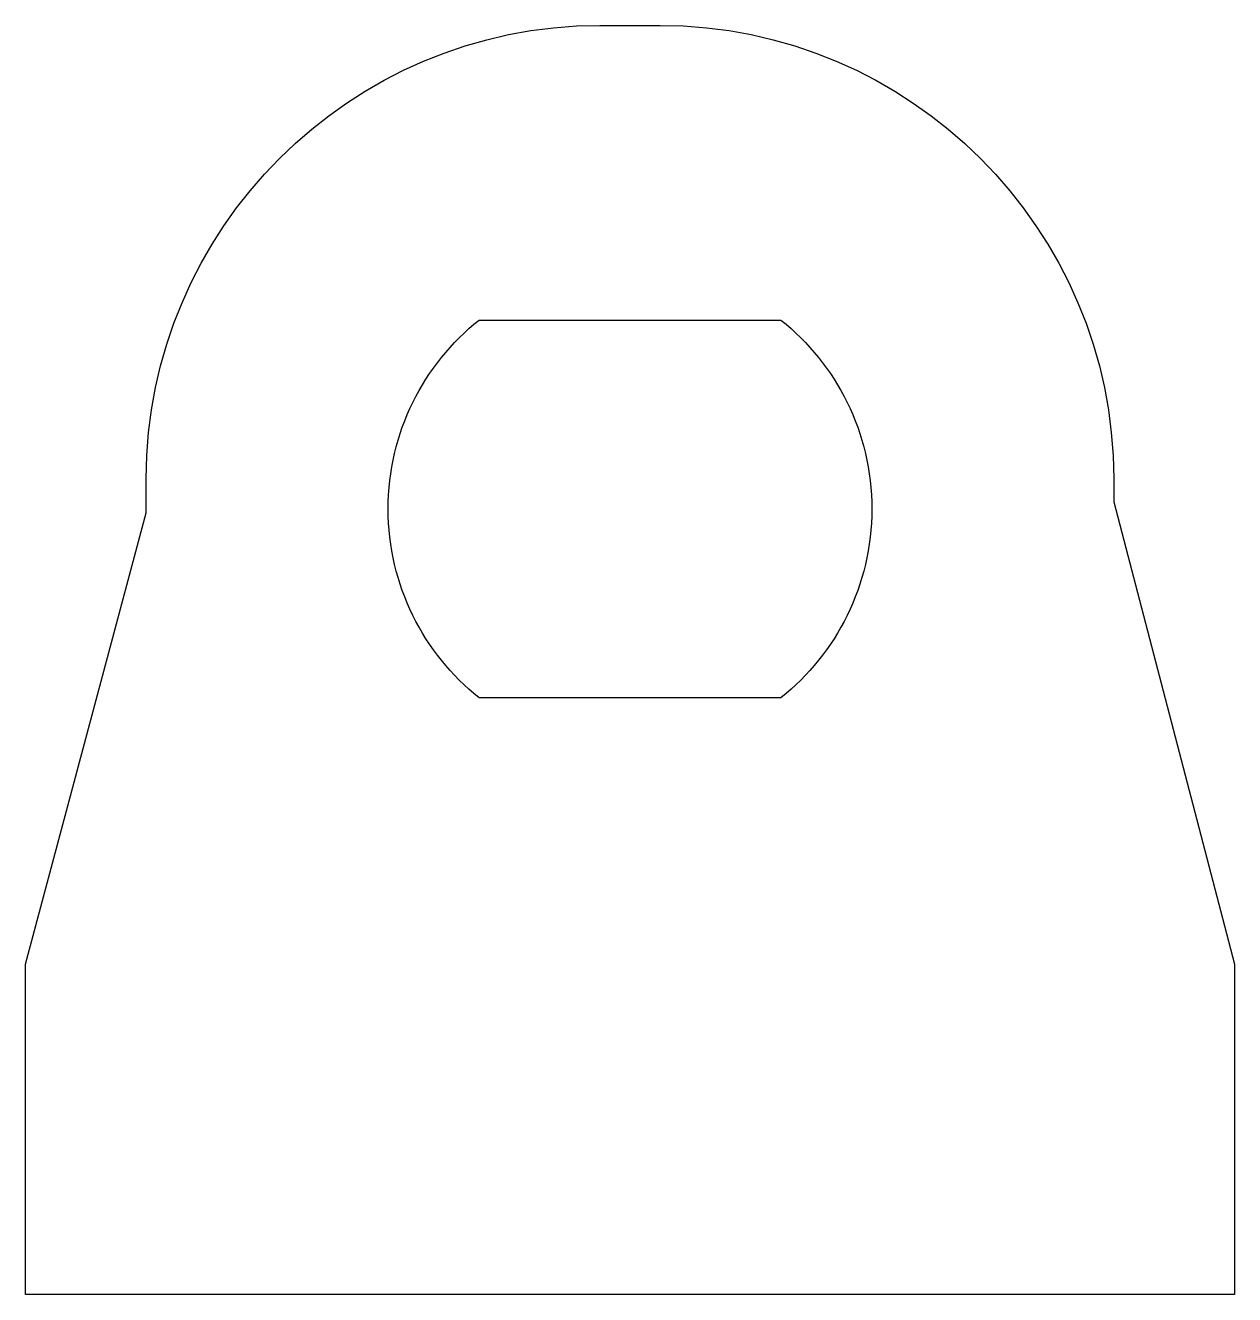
# Model space of a CAD drawing. Extents: x 0 to 40, y 0 to 42.
import ezdxf

# ---------------------------------------------------------------- set-up
doc = ezdxf.new("R2010")
doc.units = 0
doc.layers.add('LAYER_1', color=7, linetype='CONTINUOUS')

msp = doc.modelspace()

# ---------------------------------------------------------------- linework, layer by layer
at = {"layer": 'LAYER_1', "color": 7}
for points, knots in [([(40, 10.939), (40, 10.939), (36, 26.229), (36, 26.229), (36, 26.229), (36, 26.831), (36, 26.831), (36, 26.831), (36, 27), (36, 27), (36, 35.25), (29.25, 42), (21, 42), (21, 42), (18.998, 42), (18.998, 42), (10.748, 42), (3.998, 35.25), (3.998, 27), (3.998, 27), (3.998, 25.868), (3.998, 25.868), (3.998, 25.868), (0, 10.939), (0, 10.939), (0, 10.939), (0, 0), (0, 0), (0, 0), (40, 0), (40, 0), (40, 0), (40, 10.939), (40, 10.939)], [0, 0, 0, 0, 1, 1, 1, 2, 2, 2, 3, 3, 3, 4, 4, 4, 5, 5, 5, 6, 6, 6, 7, 7, 7, 8, 8, 8, 9, 9, 9, 10, 10, 10, 11, 11, 11, 11]), ([(12, 26), (12, 23.47), (13.175, 21.216), (15.009, 19.75), (15.009, 19.75), (24.991, 19.75), (24.991, 19.75), (26.825, 21.216), (28, 23.47), (28, 26), (28, 28.53), (26.825, 30.785), (24.991, 32.25), (24.991, 32.25), (15.009, 32.25), (15.009, 32.25), (13.175, 30.785), (12, 28.53), (12, 26)], [0, 0, 0, 0, 1, 1, 1, 2, 2, 2, 3, 3, 3, 4, 4, 4, 5, 5, 5, 6, 6, 6, 6])]:
    msp.add_open_spline(points, degree=3, knots=knots, dxfattribs=at)

doc.saveas('drawing.dxf')
